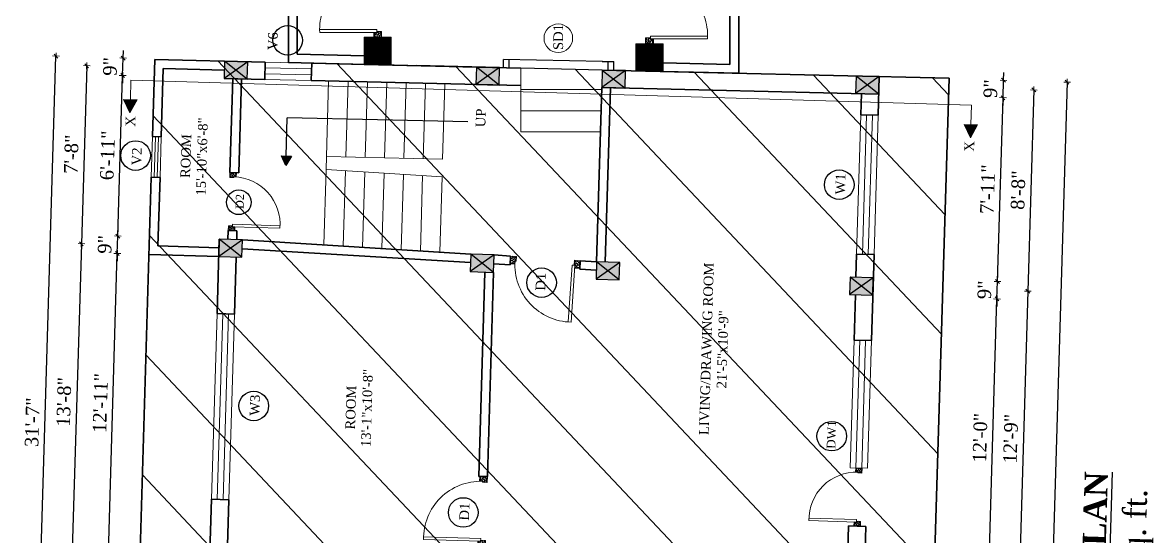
# Model space of a CAD drawing. Header units: inches. Extents: x 4069 to 291496, y -47643 to 12535.
# Drawn here: x 144230 to 144814, y -17625 to -17360 of the extents above; entities that cross this region are included whole.
import ezdxf

# ---------------------------------------------------------------- set-up
doc = ezdxf.new("R2010")
doc.units = ezdxf.units.IN
doc.header["$LTSCALE"] = 5
doc.header["$MEASUREMENT"] = 0
for name, color, linetype, lineweight in [('A-WALL', 7, 'Continuous', 9), ('Dimension', 7, 'Continuous', 18), ('DOOR', 62, 'Continuous', 0), ('Dw', 2, 'Continuous', 18), ('tefriş', 30, 'Continuous', 9)]:
    doc.layers.add(name, color=color, linetype=linetype, lineweight=lineweight)
doc.layers.add('dim line', color=7, linetype='Continuous', lineweight=15, true_color=0xfab2b2)
doc.layers.add('TEXT', color=6, linetype='Continuous')
doc.layers.add('WALL', color=7, linetype='Continuous')
doc.styles.add('ordinary', font='times.ttf')
doc.dimstyles.new('Copy of 96', dxfattribs={"dimtxt": 7, "dimasz": 4, "dimexe": 0.5, "dimexo": 0.5, "dimgap": 3, "dimtad": 1, "dimdec": 1, "dimzin": 11, "dimdsep": 46, "dimlunit": 4, "dimtxsty": 'ordinary', "dimblk": 'OBLIQUE', "dimcen": 0.09, "dimse1": 1, "dimse2": 1, "dimclrt": 6, "dimazin": 0, "dimtfac": 1, "dimtdec": 1, "dimtix": 1, "dimtmove": 2, "dimatfit": 3, "dimldrblk": 'leader', "dimfxl": 0.5, "dimfxlon": 1, "dimtolj": 1, "dimtzin": 0, "dimarcsym": 0})

# ---------------------------------------------------------------- blocks, each defined once
blk = doc.blocks.new('C1a')
at = {"color": 1, "ltscale": 5}
for p, q in [((18657.75, 4625.76), (18648.75, 4625.76)), ((18648.75, 4625.76), (18648.82, 4613.76)), ((18657.82, 4613.76), (18657.75, 4625.76)), ((18648.82, 4613.76), (18657.82, 4613.76))]:
    blk.add_line(p, q, dxfattribs=at)
blk = doc.blocks.new('A$C27B36B59')
at = {"layer": 'DOOR'}
for p, q in [((0, 4), (0, 0)), ((2.5, 4), (0, 4)), ((0, 0), (3, 0)), ((2.5, 2.5), (2.5, 4)), ((3, 2.5), (2.5, 2.5)), ((3, 0), (3, 2.5))]:
    blk.add_line(p, q, dxfattribs=at)
for centre, radius, start, end in [((-1.4, -0.54), 4.75, 22.14107, 72.83803), ((1.34, 2.09), 1.64, 45.13802, 144.89476), ((2.21, 0.3), 2.49, 83.31492, 152.65798), ((0.13, 0.37), 2.05, 349.48753, 93.68048), ((1.96, -0.47), 2.01, 58.74475, 166.49498), ((-0.06, 0.32), 1.13, 343.54197, 86.94698), ((2.08, -0.4), 1.17, 38.28162, 160.15192)]:
    blk.add_arc(centre, radius, start, end, dxfattribs=at)
blk = doc.blocks.new('D2')
at = {"layer": 'DOOR'}
for p, q in [((74473.95, 24047.59), (74473.95, 24018.09)), ((74473.95, 24047.59), (74475.45, 24047.59)), ((74475.45, 24047.59), (74475.45, 24018.13))]:
    blk.add_line(p, q, dxfattribs=at)
blk.add_arc((74473.95, 24047.59), 29.5, 180, 272.9146, dxfattribs=at)
at = {"layer": 'DOOR', "xscale": -1, "rotation": 180}
blk.add_blockref('A$C27B36B59', (74441.95, 24050.09), dxfattribs=at)
at = {"layer": 'DOOR', "rotation": 180}
blk.add_blockref('A$C27B36B59', (74477.95, 24050.09), dxfattribs=at)
blk = doc.blocks.new('x-x')
at = {"ltscale": 5}
for points in [[(11364.03, -701.52), (11364.03, -694.51), (11357.15, -698.09)], [(11364.03, -1135.52), (11364.03, -1128.51), (11357.15, -1132.09)]]:
    blk.add_hatch(color=256, dxfattribs=at).paths.add_polyline_path(points)
for p, q in [((11364.03, -694.51), (11357.15, -698.09)), ((11357.15, -698.09), (11364.03, -701.52)), ((11364.03, -701.52), (11364.03, -694.51)), ((11374.13, -698.09), (11364.03, -698.09)), ((11374.13, -698.09), (11374.13, -1132.09)), ((11364.03, -1128.51), (11357.15, -1132.09)), ((11357.15, -1132.09), (11364.03, -1135.52)), ((11364.03, -1135.52), (11364.03, -1128.51)), ((11374.13, -1132.09), (11364.03, -1132.09))]:
    blk.add_line(p, q, dxfattribs=at)
at = {"layer": 'A-WALL', "color": 1, "ltscale": 5}
blk.add_line((11374.13, -1120.09), (11374.13, -1132.09), dxfattribs=at)
at = {"layer": 'TEXT', "style": 'ordinary'}
for p in [(11350.08, -700.97), (11350.08, -1134.1)]:
    blk.add_text('X', height=5, dxfattribs=at).set_placement(p)
blk = doc.blocks.new('oblique')
at = {"color": 0, "lineweight": -2}
blk.add_line((0.25, 0.25), (-0.25, -0.25), dxfattribs=at)
at = {"layer": 'dim line', "lineweight": 9}
for p, q in [((-0.4375, 0), (0.4375, 0)), ((0, 0.4375), (0, -0.4375))]:
    blk.add_line(p, q, dxfattribs=at)
blk = doc.blocks.new('*D4530')
at = {"layer": 'A-WALL', "color": 0, "lineweight": -2, "ltscale": 50, "transparency": 16777216}
blk.add_line((144751.89, -17394.37), (144748.78, -17498.32), dxfattribs=at)
at = {"layer": 'Defpoints', "color": 0, "ltscale": 50, "transparency": 16777216}
for p in [(144672, -17391.98), (144668.89, -17495.94), (144748.78, -17498.32)]:
    blk.add_point(p, dxfattribs=at)
at = {"layer": 'A-WALL', "color": 0, "lineweight": -2, "ltscale": 50, "transparency": 16777216, "xscale": 4, "yscale": 4, "zscale": 4}
for p, rotation in [((144751.89, -17394.37), 88.28998542795202), ((144748.78, -17498.32), 268.289985427952)]:
    blk.add_blockref('oblique', p, dxfattribs=dict(at, rotation=rotation))
at = {"layer": 'A-WALL', "color": 6, "ltscale": 50, "transparency": 16777216, "insert": (144743.78, -17446.15), "char_height": 7, "attachment_point": 5, "rotation": 88.28999, "style": 'ordinary'}
blk.add_mtext('\\A1;8\'-8"', dxfattribs=at)
blk = doc.blocks.new('_OBLIQUE')
at = {"color": 0, "linetype": 'ByBlock'}
blk.add_line((-0.5, -0.5), (0.5, 0.5), dxfattribs=at)
blk = doc.blocks.new('leader')
at = {"layer": 'Dimension'}
for p, q in [((0, -4.33), (0, 4.33)), ((-4.42, 0), (4.42, 0))]:
    blk.add_line(p, q, dxfattribs=at)
blk = doc.blocks.new('*D4531')
at = {"layer": 'A-WALL', "color": 0, "lineweight": -2, "ltscale": 50, "transparency": 16777216}
blk.add_line((144748.78, -17498.32), (144744.22, -17651.25), dxfattribs=at)
at = {"layer": 'Defpoints', "color": 0, "ltscale": 50, "transparency": 16777216}
for p in [(144668.89, -17495.94), (144664.33, -17648.87), (144744.22, -17651.25)]:
    blk.add_point(p, dxfattribs=at)
at = {"layer": 'A-WALL', "color": 0, "lineweight": -2, "ltscale": 50, "transparency": 16777216, "xscale": 4, "yscale": 4, "zscale": 4}
for p, rotation in [((144748.78, -17498.32), 88.28998542889815), ((144744.22, -17651.25), 268.2899854288981)]:
    blk.add_blockref('oblique', p, dxfattribs=dict(at, rotation=rotation))
at = {"layer": 'A-WALL', "color": 6, "ltscale": 50, "transparency": 16777216, "insert": (144739.93, -17574.59), "char_height": 7, "attachment_point": 5, "rotation": 88.28999, "style": 'ordinary'}
blk.add_mtext('\\A1;12\'-9"', dxfattribs=at)
blk = doc.blocks.new('*D4534')
at = {"layer": 'A-WALL', "color": 0, "lineweight": -2, "ltscale": 50, "transparency": 16777216}
blk.add_line((144769.04, -17390.38), (144751.94, -17963.12), dxfattribs=at)
at = {"layer": 'Defpoints', "color": 0, "ltscale": 50, "transparency": 16777216}
for p in [(144672.13, -17387.49), (144655.03, -17960.23), (144751.94, -17963.12)]:
    blk.add_point(p, dxfattribs=at)
at = {"layer": 'A-WALL', "color": 0, "lineweight": -2, "ltscale": 50, "transparency": 16777216, "xscale": 4, "yscale": 4, "zscale": 4}
for p, rotation in [((144769.04, -17390.38), 88.28998542889815), ((144751.94, -17963.12), 268.2899854288981)]:
    blk.add_blockref('oblique', p, dxfattribs=dict(at, rotation=rotation))
at = {"layer": 'A-WALL', "color": 6, "ltscale": 50, "transparency": 16777216, "insert": (144753.92, -17676.56), "char_height": 7, "attachment_point": 5, "rotation": 88.28999, "style": 'ordinary'}
blk.add_mtext('\\A1;47\'-9"', dxfattribs=at)
blk = doc.blocks.new('*D4546')
at = {"layer": 'A-WALL', "color": 0, "lineweight": -2, "ltscale": 50, "transparency": 16777216}
blk.add_line((144274.23, -17633.8), (144278.86, -17478.87), dxfattribs=at)
at = {"layer": 'Defpoints', "color": 0, "ltscale": 50, "transparency": 16777216}
for p in [(144278.86, -17478.87), (144331.2, -17480.43), (144326.58, -17635.36)]:
    blk.add_point(p, dxfattribs=at)
at = {"layer": 'A-WALL', "color": 0, "lineweight": -2, "ltscale": 50, "transparency": 16777216, "xscale": 4, "yscale": 4, "zscale": 4}
for p, rotation in [((144278.86, -17478.87), 88.28998542889812), ((144274.23, -17633.8), 268.2899854288981)]:
    blk.add_blockref('oblique', p, dxfattribs=dict(at, rotation=rotation))
at = {"layer": 'A-WALL', "color": 6, "ltscale": 50, "transparency": 16777216, "insert": (144270.05, -17556.14), "char_height": 7, "attachment_point": 5, "rotation": 88.28999, "style": 'ordinary'}
blk.add_mtext('\\A1;12\'-11"', dxfattribs=at)
blk = doc.blocks.new('*D4547')
at = {"layer": 'A-WALL', "color": 0, "lineweight": -2, "ltscale": 50, "transparency": 16777216}
for p, q in [((144279.12, -17469.87), (144279.24, -17465.88)), ((144278.86, -17478.87), (144279.12, -17469.87)), ((144278.86, -17478.87), (144278.74, -17482.87))]:
    blk.add_line(p, q, dxfattribs=at)
at = {"layer": 'Defpoints', "color": 0, "ltscale": 50, "transparency": 16777216}
for p in [(144279.12, -17469.87), (144331.47, -17471.44), (144331.2, -17480.43)]:
    blk.add_point(p, dxfattribs=at)
at = {"layer": 'A-WALL', "color": 0, "lineweight": -2, "ltscale": 50, "transparency": 16777216, "xscale": 4, "yscale": 4, "zscale": 4}
for p, rotation in [((144279.12, -17469.87), 268.2899854288981), ((144278.86, -17478.87), 88.28998542889815)]:
    blk.add_blockref('oblique', p, dxfattribs=dict(at, rotation=rotation))
at = {"layer": 'A-WALL', "color": 6, "ltscale": 50, "transparency": 16777216, "insert": (144272.42, -17474.18), "char_height": 7, "attachment_point": 5, "rotation": 88.28999, "style": 'ordinary'}
blk.add_mtext('\\A1;9"', dxfattribs=at)
blk = doc.blocks.new('*D4548')
at = {"layer": 'A-WALL', "color": 0, "lineweight": -2, "ltscale": 50, "transparency": 16777216}
blk.add_line((144279.12, -17469.87), (144281.6, -17386.91), dxfattribs=at)
at = {"layer": 'Defpoints', "color": 0, "ltscale": 50, "transparency": 16777216}
for p in [(144281.6, -17386.91), (144333.95, -17388.47), (144331.47, -17471.44)]:
    blk.add_point(p, dxfattribs=at)
at = {"layer": 'A-WALL', "color": 0, "lineweight": -2, "ltscale": 50, "transparency": 16777216, "xscale": 4, "yscale": 4, "zscale": 4}
for p, rotation in [((144281.6, -17386.91), 88.28998542889812), ((144279.12, -17469.87), 268.2899854288981)]:
    blk.add_blockref('oblique', p, dxfattribs=dict(at, rotation=rotation))
at = {"layer": 'A-WALL', "color": 6, "ltscale": 50, "transparency": 16777216, "insert": (144273.8, -17428.2), "char_height": 7, "attachment_point": 5, "rotation": 88.28999, "style": 'ordinary'}
blk.add_mtext('\\A1;6\'-11"', dxfattribs=at)
blk = doc.blocks.new('*D4549')
at = {"layer": 'A-WALL', "color": 0, "lineweight": -2, "ltscale": 50, "transparency": 16777216}
for p, q in [((144281.6, -17386.91), (144281.87, -17377.91)), ((144281.87, -17377.91), (144281.99, -17373.92)), ((144281.6, -17386.91), (144281.48, -17390.91))]:
    blk.add_line(p, q, dxfattribs=at)
at = {"layer": 'Defpoints', "color": 0, "ltscale": 50, "transparency": 16777216}
for p in [(144281.87, -17377.91), (144334.22, -17379.48), (144333.95, -17388.47)]:
    blk.add_point(p, dxfattribs=at)
at = {"layer": 'A-WALL', "color": 0, "lineweight": -2, "ltscale": 50, "transparency": 16777216, "xscale": 4, "yscale": 4, "zscale": 4}
for p, rotation in [((144281.87, -17377.91), 268.2899854288981), ((144281.6, -17386.91), 88.28998542889815)]:
    blk.add_blockref('oblique', p, dxfattribs=dict(at, rotation=rotation))
at = {"layer": 'A-WALL', "color": 6, "ltscale": 50, "transparency": 16777216, "insert": (144275.17, -17382.22), "char_height": 7, "attachment_point": 5, "rotation": 88.28999, "style": 'ordinary'}
blk.add_mtext('\\A1;9"', dxfattribs=at)
blk = doc.blocks.new('*D4550')
at = {"layer": 'A-WALL', "color": 0, "lineweight": -2, "ltscale": 50, "transparency": 16777216}
blk.add_line((144263.07, -17381.86), (144260.32, -17473.81), dxfattribs=at)
at = {"layer": 'Defpoints', "color": 0, "ltscale": 50, "transparency": 16777216}
for p in [(144334.08, -17383.98), (144260.32, -17473.81), (144331.34, -17475.93)]:
    blk.add_point(p, dxfattribs=at)
at = {"layer": 'A-WALL', "color": 0, "lineweight": -2, "ltscale": 50, "transparency": 16777216, "xscale": 4, "yscale": 4, "zscale": 4}
for p, rotation in [((144263.07, -17381.86), 88.28998542795537), ((144260.32, -17473.81), 268.2899854279554)]:
    blk.add_blockref('oblique', p, dxfattribs=dict(at, rotation=rotation))
at = {"layer": 'A-WALL', "color": 6, "ltscale": 50, "transparency": 16777216, "insert": (144255.13, -17427.64), "char_height": 7, "attachment_point": 5, "rotation": 88.28999, "style": 'ordinary'}
blk.add_mtext('\\A1;7\'-8"', dxfattribs=at)
blk = doc.blocks.new('*D4551')
at = {"layer": 'A-WALL', "color": 0, "lineweight": -2, "ltscale": 50, "transparency": 16777216}
blk.add_line((144260.32, -17473.81), (144255.43, -17637.74), dxfattribs=at)
at = {"layer": 'Defpoints', "color": 0, "ltscale": 50, "transparency": 16777216}
for p in [(144331.34, -17475.93), (144255.43, -17637.74), (144326.44, -17639.86)]:
    blk.add_point(p, dxfattribs=at)
at = {"layer": 'A-WALL', "color": 0, "lineweight": -2, "ltscale": 50, "transparency": 16777216, "xscale": 4, "yscale": 4, "zscale": 4}
for p, rotation in [((144260.32, -17473.81), 88.28998542889815), ((144255.43, -17637.74), 268.2899854288981)]:
    blk.add_blockref('oblique', p, dxfattribs=dict(at, rotation=rotation))
at = {"layer": 'A-WALL', "color": 6, "ltscale": 50, "transparency": 16777216, "insert": (144251.32, -17555.58), "char_height": 7, "attachment_point": 5, "rotation": 88.28999, "style": 'ordinary'}
blk.add_mtext('\\A1;13\'-8"', dxfattribs=at)
blk = doc.blocks.new('*D4553')
at = {"layer": 'A-WALL', "color": 0, "lineweight": -2, "ltscale": 50, "transparency": 16777216}
blk.add_line((144235.88, -17755.71), (144247.19, -17376.88), dxfattribs=at)
at = {"layer": 'Defpoints', "color": 0, "ltscale": 50, "transparency": 16777216}
for p in [(144247.19, -17376.88), (144334.22, -17379.48), (144322.91, -17758.31)]:
    blk.add_point(p, dxfattribs=at)
at = {"layer": 'A-WALL', "color": 0, "lineweight": -2, "ltscale": 50, "transparency": 16777216, "xscale": 4, "yscale": 4, "zscale": 4}
for p, rotation in [((144247.19, -17376.88), 88.28998542889815), ((144235.88, -17755.71), 268.2899854288981)]:
    blk.add_blockref('oblique', p, dxfattribs=dict(at, rotation=rotation))
at = {"layer": 'A-WALL', "color": 6, "ltscale": 50, "transparency": 16777216, "insert": (144234.97, -17566.1), "char_height": 7, "attachment_point": 5, "rotation": 88.28999, "style": 'ordinary'}
blk.add_mtext('\\A1;31\'-7"', dxfattribs=at)
blk = doc.blocks.new('*D4559')
at = {"layer": 'A-WALL', "color": 0, "lineweight": -2, "ltscale": 50, "transparency": 16777216}
blk.add_line((144728.56, -17646.28), (144732.86, -17502.35), dxfattribs=at)
at = {"layer": 'Defpoints', "color": 0, "ltscale": 50, "transparency": 16777216}
for p in [(144668.76, -17500.44), (144732.86, -17502.35), (144664.46, -17644.37)]:
    blk.add_point(p, dxfattribs=at)
at = {"layer": 'A-WALL', "color": 0, "lineweight": -2, "ltscale": 50, "transparency": 16777216, "xscale": 4, "yscale": 4, "zscale": 4}
for p, rotation in [((144732.86, -17502.35), 88.28998542889815), ((144728.56, -17646.28), 268.2899854288981)]:
    blk.add_blockref('oblique', p, dxfattribs=dict(at, rotation=rotation))
at = {"layer": 'A-WALL', "color": 6, "ltscale": 50, "transparency": 16777216, "insert": (144724.15, -17574.12), "char_height": 7, "attachment_point": 5, "rotation": 88.28999, "style": 'ordinary'}
blk.add_mtext('\\A1;12\'-0"', dxfattribs=at)
blk = doc.blocks.new('*D4560')
at = {"layer": 'A-WALL', "color": 0, "lineweight": -2, "ltscale": 50, "transparency": 16777216}
for p, q in [((144733.12, -17493.35), (144733.24, -17489.35)), ((144732.86, -17502.35), (144733.12, -17493.35)), ((144732.86, -17502.35), (144732.74, -17506.35))]:
    blk.add_line(p, q, dxfattribs=at)
at = {"layer": 'Defpoints', "color": 0, "ltscale": 50, "transparency": 16777216}
for p in [(144669.03, -17491.44), (144733.12, -17493.35), (144668.76, -17500.44)]:
    blk.add_point(p, dxfattribs=at)
at = {"layer": 'A-WALL', "color": 0, "lineweight": -2, "ltscale": 50, "transparency": 16777216, "xscale": 4, "yscale": 4, "zscale": 4}
for p, rotation in [((144733.12, -17493.35), 268.2899854288981), ((144732.86, -17502.35), 88.28998542889815)]:
    blk.add_blockref('oblique', p, dxfattribs=dict(at, rotation=rotation))
at = {"layer": 'A-WALL', "color": 6, "ltscale": 50, "transparency": 16777216, "insert": (144726.42, -17497.66), "char_height": 7, "attachment_point": 5, "rotation": 88.28999, "style": 'ordinary'}
blk.add_mtext('\\A1;9"', dxfattribs=at)
blk = doc.blocks.new('*D4561')
at = {"layer": 'A-WALL', "color": 0, "lineweight": -2, "ltscale": 50, "transparency": 16777216}
blk.add_line((144733.12, -17493.35), (144735.96, -17398.4), dxfattribs=at)
at = {"layer": 'Defpoints', "color": 0, "ltscale": 50, "transparency": 16777216}
for p in [(144671.86, -17396.48), (144735.96, -17398.4), (144669.03, -17491.44)]:
    blk.add_point(p, dxfattribs=at)
at = {"layer": 'A-WALL', "color": 0, "lineweight": -2, "ltscale": 50, "transparency": 16777216, "xscale": 4, "yscale": 4, "zscale": 4}
for p, rotation in [((144735.96, -17398.4), 88.28998542889815), ((144733.12, -17493.35), 268.2899854288981)]:
    blk.add_blockref('oblique', p, dxfattribs=dict(at, rotation=rotation))
at = {"layer": 'A-WALL', "color": 6, "ltscale": 50, "transparency": 16777216, "insert": (144727.97, -17445.68), "char_height": 7, "attachment_point": 5, "rotation": 88.28999, "style": 'ordinary'}
blk.add_mtext('\\A1;7\'-11"', dxfattribs=at)
blk = doc.blocks.new('*D4562')
at = {"layer": 'A-WALL', "color": 0, "lineweight": -2, "ltscale": 50, "transparency": 16777216}
for p, q in [((144735.96, -17398.4), (144736.23, -17389.4)), ((144736.23, -17389.4), (144736.35, -17385.4)), ((144735.96, -17398.4), (144735.84, -17402.39))]:
    blk.add_line(p, q, dxfattribs=at)
at = {"layer": 'Defpoints', "color": 0, "ltscale": 50, "transparency": 16777216}
for p in [(144672.13, -17387.49), (144736.23, -17389.4), (144671.86, -17396.48)]:
    blk.add_point(p, dxfattribs=at)
at = {"layer": 'A-WALL', "color": 0, "lineweight": -2, "ltscale": 50, "transparency": 16777216, "xscale": 4, "yscale": 4, "zscale": 4}
for p, rotation in [((144736.23, -17389.4), 268.2899854288981), ((144735.96, -17398.4), 88.28998542889815)]:
    blk.add_blockref('oblique', p, dxfattribs=dict(at, rotation=rotation))
at = {"layer": 'A-WALL', "color": 6, "ltscale": 50, "transparency": 16777216, "insert": (144729.53, -17393.7), "char_height": 7, "attachment_point": 5, "rotation": 88.28999, "style": 'ordinary'}
blk.add_mtext('\\A1;9"', dxfattribs=at)

msp = doc.modelspace()

# ---------------------------------------------------------------- hatches: boundary and pattern name
at = {"layer": 'A-WALL', "ltscale": 5}
h = msp.add_hatch(dxfattribs=at)
h.set_pattern_fill('ANSI31', color=256, angle=450)
h.set_pattern_definition([(135, (146058.97668, -41803.26269), (-0.08838834765, -0.08838834765), [])])
h.paths.add_polyline_path([(144420.25554, -17381.18468), (144420.25554, -17367.18468), (144406.25554, -17367.18468), (144406.25554, -17381.18468)])
h = msp.add_hatch(dxfattribs=at)
h.set_pattern_fill('ANSI31', color=256, angle=450)
h.set_pattern_definition([(135, (146050.25901, -41916.20841), (-0.08838834765, -0.08838834765), [])])
h.paths.add_polyline_path([(144546.53787, -17384.50927), (144560.53787, -17384.50927), (144560.53787, -17370.50927), (144546.53787, -17370.50927)])
at = {"layer": 'WALL', "linetype": 'ByBlock', "ltscale": 5, "true_color": 0xf8991e}
h = msp.add_hatch(dxfattribs=at)
h.set_pattern_fill('ANSI31', color=30, scale=350, angle=448.28998543)
h.set_pattern_definition([(133.29, (141186.38, -24314.044), (-31.8453, -29.99899), [])])
h.paths.add_polyline_path([(144690.40478, -17981.73701), (144287.53446, -17736.80218), (144298.23089, -17378.51382), (144708.12024, -17388.33867)])
h = msp.add_hatch(color=30, dxfattribs=at)
h.dxf.hatch_style = 1
h.paths.add_polyline_path([(144346.21502, -17379.76175), (144340.0823, -17384.11768), (144345.94644, -17388.75792)])
h.paths.add_polyline_path([(144346.21502, -17379.76175), (144334.21816, -17379.47744), (144340.0823, -17384.11768)])
h.paths.add_polyline_path([(144334.21816, -17379.47744), (144333.94958, -17388.4736), (144340.0823, -17384.11768)])
h.paths.add_polyline_path([(144340.0823, -17384.11768), (144333.94958, -17388.4736), (144345.94644, -17388.75792)])
h = msp.add_hatch(color=30, dxfattribs=at)
h.dxf.hatch_style = 1
h.paths.add_polyline_path([(144476.18098, -17382.84186), (144470.04827, -17387.19778), (144475.91241, -17391.83802)])
h.paths.add_polyline_path([(144476.18098, -17382.84186), (144464.18412, -17382.55755), (144470.04827, -17387.19778)])
h.paths.add_polyline_path([(144464.18412, -17382.55755), (144463.91555, -17391.55371), (144470.04827, -17387.19778)])
h.paths.add_polyline_path([(144470.04827, -17387.19778), (144463.91555, -17391.55371), (144475.91241, -17391.83802)])
h = msp.add_hatch(color=30, dxfattribs=at)
h.dxf.hatch_style = 1
h.paths.add_polyline_path([(144541.16396, -17384.38192), (144535.03125, -17388.73784), (144540.89539, -17393.37808)])
h.paths.add_polyline_path([(144541.16396, -17384.38192), (144529.16711, -17384.0976), (144535.03125, -17388.73784)])
h.paths.add_polyline_path([(144529.16711, -17384.0976), (144528.89853, -17393.09376), (144535.03125, -17388.73784)])
h.paths.add_polyline_path([(144535.03125, -17388.73784), (144528.89853, -17393.09376), (144540.89539, -17393.37808)])
h = msp.add_hatch(color=30, dxfattribs=at)
h.dxf.hatch_style = 1
h.paths.add_polyline_path([(144672.12967, -17387.48572), (144665.99695, -17391.84164), (144671.8611, -17396.48188)])
h.paths.add_polyline_path([(144672.12967, -17387.48572), (144660.13281, -17387.2014), (144665.99695, -17391.84164)])
h.paths.add_polyline_path([(144660.13281, -17387.2014), (144659.86424, -17396.19756), (144665.99695, -17391.84164)])
h.paths.add_polyline_path([(144665.99695, -17391.84164), (144659.86424, -17396.19756), (144671.8611, -17396.48188)])
at = {"layer": 'WALL', "linetype": 'ByBlock', "ltscale": 5}
msp.add_hatch(color=2, dxfattribs=at).paths.add_polyline_path([(144365.78783, -17433.41084), (144363.53137, -17428.48017), (144368.77728, -17428.63678)])
at = {"layer": 'WALL', "linetype": 'ByBlock', "ltscale": 5, "true_color": 0xf8991e}
h = msp.add_hatch(color=30, dxfattribs=at)
h.dxf.hatch_style = 1
h.paths.add_polyline_path([(144337.33583, -17476.11359), (144343.19888, -17480.79063), (144343.46744, -17471.79464)])
h.paths.add_polyline_path([(144343.46744, -17471.79464), (144331.47279, -17471.43655), (144337.33583, -17476.11359)])
h.paths.add_polyline_path([(144337.33583, -17476.11359), (144331.47279, -17471.43655), (144331.20422, -17480.43254)])
h.paths.add_polyline_path([(144331.20422, -17480.43254), (144343.19888, -17480.79063), (144337.33583, -17476.11359)])
h = msp.add_hatch(color=30, dxfattribs=at)
h.dxf.hatch_style = 1
h.paths.add_polyline_path([(144467.15988, -17483.94743), (144473.02292, -17488.62447), (144473.29149, -17479.62848)])
h.paths.add_polyline_path([(144473.29149, -17479.62848), (144461.29683, -17479.27038), (144467.15988, -17483.94743)])
h.paths.add_polyline_path([(144467.15988, -17483.94743), (144461.29683, -17479.27038), (144461.02827, -17488.26638)])
h.paths.add_polyline_path([(144461.02827, -17488.26638), (144473.02292, -17488.62447), (144467.15988, -17483.94743)])
h = msp.add_hatch(color=30, dxfattribs=at)
h.dxf.hatch_style = 1
h.paths.add_polyline_path([(144532.0719, -17487.86434), (144537.93495, -17492.54139), (144538.20351, -17483.54539)])
h.paths.add_polyline_path([(144538.20351, -17483.54539), (144526.20886, -17483.1873), (144532.0719, -17487.86434)])
h.paths.add_polyline_path([(144532.0719, -17487.86434), (144526.20886, -17483.1873), (144525.94029, -17492.18329)])
h.paths.add_polyline_path([(144525.94029, -17492.18329), (144537.93495, -17492.54139), (144532.0719, -17487.86434)])
h = msp.add_hatch(color=30, dxfattribs=at)
h.dxf.hatch_style = 1
h.paths.add_polyline_path([(144662.89459, -17495.75844), (144668.75764, -17500.43548), (144669.02621, -17491.43949)])
h.paths.add_polyline_path([(144669.02621, -17491.43949), (144657.03155, -17491.0814), (144662.89459, -17495.75844)])
h.paths.add_polyline_path([(144662.89459, -17495.75844), (144657.03155, -17491.0814), (144656.76298, -17500.07739)])
h.paths.add_polyline_path([(144656.76298, -17500.07739), (144668.75764, -17500.43548), (144662.89459, -17495.75844)])

# ---------------------------------------------------------------- linework, layer by layer
at = {"color": 1, "ltscale": 5}
for p, q in [((144346.21502, -17379.76175), (144333.94958, -17388.4736)), ((144345.94644, -17388.75792), (144334.21816, -17379.47744)), ((144476.18098, -17382.84186), (144463.91555, -17391.55371)), ((144475.91241, -17391.83802), (144464.18412, -17382.55755)), ((144541.16396, -17384.38192), (144528.89853, -17393.09376)), ((144529.16711, -17384.0976), (144540.89539, -17393.37808)), ((144672.12967, -17387.48572), (144659.86424, -17396.19756)), ((144671.8611, -17396.48188), (144660.13281, -17387.2014)), ((144343.46744, -17471.79464), (144331.20422, -17480.43254)), ((144343.19888, -17480.79063), (144331.47279, -17471.43655)), ((144395.40219, -17474.7539), (144395.38097, -17475.08832)), ((144473.29149, -17479.62848), (144461.02827, -17488.26638)), ((144473.02292, -17488.62447), (144461.29683, -17479.27038)), ((144538.20351, -17483.54539), (144525.94029, -17492.18329)), ((144537.93495, -17492.54139), (144526.20886, -17483.1873)), ((144669.02621, -17491.43949), (144656.76298, -17500.07739)), ((144668.75764, -17500.43548), (144657.03155, -17491.0814))]:
    msp.add_line(p, q, dxfattribs=at)
at = {"layer": 'A-WALL', "lineweight": 30}
for p, q in [((144595.03787, -17045.37334), (144595.03787, -17381.15743)), ((144599.53787, -17042.92341), (144599.53787, -17385.76534)), ((144371.75554, -17375.86578), (144371.75554, -17294.79841)), ((144367.25554, -17380.2604), (144367.25554, -17299.29841)), ((144298.22758, -17378.62448), (144297.03725, -17418.49605)), ((144355.21266, -17379.97499), (144298.22758, -17378.62448)), ((144406.25554, -17376.68341), (144371.75554, -17375.86578)), ((144302.59129, -17383.25676), (144301.53524, -17418.63034)), ((144302.59129, -17383.25676), (144334.07727, -17384.19675)), ((144354.94409, -17388.97115), (144355.21266, -17379.97499)), ((144406.25554, -17381.18468), (144367.25554, -17380.2604)), ((144378.9369, -17389.53977), (144379.20547, -17380.54361)), ((144464.18412, -17382.55755), (144379.20547, -17380.54361)), ((144406.25554, -17381.18468), (144487.16711, -17383.10223)), ((144476.18098, -17382.84186), (144433.19111, -17381.82303)), ((144708.12024, -17388.33867), (144529.16711, -17384.0976)), ((144560.53787, -17380.3398), (144595.03787, -17381.15743)), ((144560.53787, -17384.84107), (144599.53787, -17385.76534)), ((144354.94409, -17388.97115), (144333.94958, -17388.4736)), ((144338.44923, -17388.55255), (144337.00026, -17437.0874)), ((144342.94723, -17388.68684), (144341.49826, -17437.22168)), ((144487.16711, -17392.10475), (144378.9369, -17389.53977)), ((144671.53285, -17407.47681), (144672.12967, -17387.48572)), ((144690.40478, -17981.73701), (144708.12024, -17388.33867)), ((144526.20886, -17483.1873), (144528.89853, -17393.09376)), ((144671.8611, -17396.48188), (144528.89853, -17393.09376)), ((144530.70685, -17483.32159), (144533.39653, -17393.22805)), ((144662.53686, -17407.20824), (144662.91913, -17396.26996)), ((144671.53285, -17407.47681), (144662.53686, -17407.20824)), ((144301.53524, -17418.63034), (144297.03725, -17418.49605)), ((144337.00026, -17437.0874), (144341.49826, -17437.22168)), ((144296.41059, -17439.4867), (144287.53446, -17736.80218)), ((144300.90858, -17439.62098), (144296.41059, -17439.4867)), ((144300.90858, -17439.62098), (144299.85253, -17474.99456)), ((144331.47279, -17471.43655), (144330.32391, -17509.9194)), ((144336.10507, -17467.07284), (144335.97078, -17471.57083)), ((144336.10507, -17467.07284), (144340.60306, -17467.20712)), ((144340.60306, -17467.20712), (144340.46878, -17471.70512)), ((144343.46744, -17471.79464), (144461.29683, -17479.27038)), ((144331.3385, -17475.93455), (144299.85253, -17474.99456)), ((144343.32771, -17476.47515), (144461.168, -17483.58586)), ((144331.20422, -17480.43254), (144295.22025, -17479.35827)), ((144340.20021, -17480.70111), (144339.3199, -17510.18797)), ((144473.29149, -17479.62848), (144481.77824, -17480.19923)), ((144481.64025, -17484.8212), (144481.77824, -17480.19923)), ((144517.59153, -17486.99057), (144517.72211, -17482.61655)), ((144517.72211, -17482.61655), (144526.20886, -17483.1873)), ((144660.03022, -17491.17092), (144660.38831, -17479.17618)), ((144669.3843, -17479.44475), (144660.38831, -17479.17618)), ((144668.05638, -17523.92493), (144669.3843, -17479.44475)), ((144465.37332, -17594.05665), (144468.52493, -17488.49018)), ((144469.87131, -17594.19093), (144473.02292, -17488.62447)), ((144473.15176, -17484.30899), (144481.64025, -17484.8212)), ((144517.59153, -17486.99057), (144526.08002, -17487.50278)), ((144659.06039, -17523.65636), (144659.76165, -17500.16691)), ((144339.3199, -17510.18797), (144330.32391, -17509.9194)), ((144668.05638, -17523.92493), (144659.06039, -17523.65636)), ((144469.87131, -17594.19093), (144465.37332, -17594.05665)), ((144327.45918, -17605.87665), (144325.76182, -17662.73161)), ((144336.45517, -17606.14522), (144327.45918, -17605.87665)), ((144336.45517, -17606.14522), (144335.57486, -17635.63208)), ((144655.46455, -17644.10278), (144656.19566, -17619.61361)), ((144665.19165, -17619.88218), (144656.19566, -17619.61361)), ((144663.49071, -17676.85679), (144665.19165, -17619.88218))]:
    msp.add_line(p, q, dxfattribs=at)
at = {"layer": 'A-WALL', "ltscale": 5}
for p, q in [((144487.16711, -17392.10475), (144487.16711, -17383.10223)), ((144487.16711, -17383.10223), (144487.16711, -17416.10223)), ((144487.16711, -17394.10223), (144528.86843, -17394.10223)), ((144487.16711, -17405.10223), (144528.54003, -17405.10223)), ((144487.16711, -17416.10223), (144528.21163, -17416.10223))]:
    msp.add_line(p, q, dxfattribs=at)
for points in [[(144420.25554, -17381.18468), (144420.25554, -17367.18468), (144406.25554, -17367.18468), (144406.25554, -17381.18468)], [(144546.53787, -17384.50927), (144546.53787, -17370.50927), (144560.53787, -17370.50927), (144560.53787, -17384.50927)]]:
    msp.add_lwpolyline(points, close=True, dxfattribs=at)
msp.add_circle((144506.45842, -17367.63058), 7.38406, dxfattribs=at)
at = {"layer": 'Dw', "color": 3}
for p, q in [((144355.11391, -17382.97349), (144379.10672, -17383.54211)), ((144355.18499, -17379.97434), (144379.1778, -17380.54295)), ((144354.97176, -17388.97181), (144378.96457, -17389.54042)), ((144355.04283, -17385.97265), (144379.03564, -17386.54127)), ((144660.38831, -17479.17618), (144662.53686, -17407.20824)), ((144663.38617, -17479.28859), (144665.53472, -17407.32065)), ((144663.38617, -17479.28859), (144665.53472, -17407.32065)), ((144666.38484, -17479.37811), (144668.53339, -17407.41017)), ((144669.38362, -17479.46764), (144671.53217, -17407.4997)), ((144297.03725, -17418.49605), (144296.41059, -17439.4867)), ((144298.53658, -17418.54081), (144297.90992, -17439.53146)), ((144300.03591, -17418.58557), (144299.40925, -17439.57622)), ((144301.53524, -17418.63034), (144300.90858, -17439.62098)), ((144327.45918, -17605.87665), (144330.32391, -17509.9194)), ((144330.45784, -17605.96618), (144333.32257, -17510.00893)), ((144333.45651, -17606.0557), (144336.32124, -17510.09845)), ((144336.45517, -17606.14522), (144339.3199, -17510.18797)), ((144657.09088, -17589.62697), (144659.06039, -17523.65636)), ((144662.05905, -17523.74588), (144660.08955, -17589.71649)), ((144665.05771, -17523.83541), (144663.08821, -17589.80601)), ((144666.08688, -17589.89554), (144668.05638, -17523.92493)), ((144666.08688, -17589.89554), (144657.09088, -17589.62697))]:
    msp.add_line(p, q, dxfattribs=at)
at = {"layer": 'tefriş', "ltscale": 5}
for p, q in [((144387.93537, -17389.75303), (144386.77157, -17428.73566)), ((144397.9354, -17389.99002), (144396.7716, -17428.97265)), ((144407.9324, -17390.22694), (144406.76861, -17429.20957)), ((144417.92752, -17390.46382), (144416.76372, -17429.44645)), ((144427.92641, -17390.70079), (144426.76261, -17429.68342)), ((144437.92342, -17390.93771), (144436.75962, -17429.92034)), ((144447.92042, -17391.17463), (144446.75662, -17430.15726)), ((144386.57044, -17435.47286), (144386.77157, -17428.73566)), ((144446.75662, -17430.15726), (144386.77157, -17428.73566)), ((144386.57044, -17435.47286), (144385.40664, -17474.45549)), ((144446.48369, -17439.27409), (144386.57044, -17435.47286)), ((144396.54477, -17436.10569), (144395.38097, -17475.08832)), ((144406.5191, -17436.73852), (144405.3553, -17475.72115)), ((144416.49343, -17437.37134), (144415.32963, -17476.35397)), ((144426.51261, -17438.00701), (144425.34881, -17476.98964)), ((144436.44209, -17438.63699), (144435.27829, -17477.61963)), ((144446.48369, -17439.27409), (144445.31989, -17478.25672))]:
    msp.add_line(p, q, dxfattribs=at)
at = {"layer": 'TEXT'}
for centre, radius in [((144366.76906, -17368.73024), 7.64038), ((144288.31512, -17428.29425), 7.64038), ((144651.42922, -17443.33946), 7.64038), ((144341.55565, -17452.42434), 6.36673), ((144497.84873, -17493.94817), 7.64038), ((144349.25612, -17557.67255), 7.64038), ((144647.54991, -17573.28113), 7.64038), ((144457.39348, -17612.71137), 7.64038)]:
    msp.add_circle(centre, radius, dxfattribs=at)
at = {"layer": 'WALL', "color": 2, "linetype": 'ByBlock'}
for p, q in [((144529.27372, -17379.59886), (144478.16711, -17378.60141)), ((144478.16711, -17382.88893), (144478.16711, -17378.60141)), ((144481.16711, -17382.96003), (144481.16711, -17378.65996)), ((144529.16711, -17384.0976), (144487.16711, -17383.10223)), ((144529.16711, -17379.59634), (144535.16711, -17379.73853)), ((144532.16711, -17384.1687), (144532.16711, -17379.66743)), ((144535.16711, -17384.2398), (144535.16711, -17379.72554))]:
    msp.add_line(p, q, dxfattribs=at)
at = {"layer": 'WALL', "color": 2, "linetype": 'ByBlock', "ltscale": 5}
for p, q in [((144365.93289, -17428.55186), (144366.52404, -17408.7507)), ((144459.68587, -17410.8392), (144366.52404, -17408.7507)), ((144365.78783, -17433.41084), (144363.53137, -17428.48017)), ((144363.53137, -17428.48017), (144368.77728, -17428.63678)), ((144368.77728, -17428.63678), (144365.78783, -17433.41084))]:
    msp.add_line(p, q, dxfattribs=at)
for points in [[(144333.94958, -17388.4736), (144345.94644, -17388.75792), (144346.21502, -17379.76175), (144334.21816, -17379.47744)], [(144463.91555, -17391.55371), (144475.91241, -17391.83802), (144476.18098, -17382.84186), (144464.18412, -17382.55755)], [(144528.89853, -17393.09376), (144540.89539, -17393.37808), (144541.16396, -17384.38192), (144529.16711, -17384.0976)], [(144659.86424, -17396.19756), (144671.8611, -17396.48188), (144672.12967, -17387.48572), (144660.13281, -17387.2014)], [(144343.19888, -17480.79063), (144343.46744, -17471.79464), (144331.47279, -17471.43655), (144331.20422, -17480.43254)], [(144473.02292, -17488.62447), (144473.29149, -17479.62848), (144461.29683, -17479.27038), (144461.02827, -17488.26638)], [(144537.93495, -17492.54139), (144538.20351, -17483.54539), (144526.20886, -17483.1873), (144525.94029, -17492.18329)], [(144668.75764, -17500.43548), (144669.02621, -17491.43949), (144657.03155, -17491.0814), (144656.76298, -17500.07739)]]:
    msp.add_lwpolyline(points, close=True, dxfattribs=at)

# ---------------------------------------------------------------- block references
at = {"layer": 'A-WALL', "color": 1, "rotation": 88.28998542795433}
msp.add_blockref('x-x', (143248.71012, -28737.48076), dxfattribs=at)
at = {"layer": 'WALL', "color": 2, "linetype": 'ByBlock'}
for p, rotation in [((120365.16762, 57110.76655), 270), ((68593.84084, -36480.93743), 356.1524916296481), ((122651.91271, 57532.28585), 268.2899854279543)]:
    msp.add_blockref('D2', p, dxfattribs=dict(at, rotation=rotation))
at = {"layer": 'WALL', "color": 2, "linetype": 'ByBlock', "xscale": -1, "rotation": 89.99999999981678}
msp.add_blockref('D2', (168601.62579, 57107.44195), dxfattribs=at)
at = {"layer": 'WALL', "color": 2, "linetype": 'ByBlock', "ltscale": 5}
for p, rotation in [((148401.15237, -36166.95086), 88.28998542795433), ((148531.11834, -36170.03097), 88.28998542815778), ((148596.10132, -36171.57103), 88.28998542812889), ((148727.06703, -36174.67483), 88.28998542795433)]:
    msp.add_blockref('C1a', p, dxfattribs=dict(at, rotation=rotation))
at = {"layer": 'WALL', "color": 2, "linetype": 'ByBlock', "yscale": 0.8333000000002357, "zscale": 0.8333}
for p, xscale, rotation in [((166220.1218, 43969.72427), -0.8332999999984168, 88.28998542795433), ((126482.3498, 45013.08092), 0.8332999999984168, 268.2899854279543)]:
    msp.add_blockref('D2', p, dxfattribs=dict(at, xscale=xscale, rotation=rotation))

# ---------------------------------------------------------------- texts
at = {"layer": 'TEXT', "style": 'ordinary'}
for s, height, rotation, p in [('SD1', 5, 90, (144508.90255, -17373.7481)), ('V6', 5, 88.29037351, (144361.4504, -17373.85243)), ('UP', 5, 88.28959735, (144468.75886, -17413.71943)), ('V2', 5, 88.29037351, (144291.22769, -17433.41644)), ('W1', 5, 88.29037351, (144654.34178, -17448.46165)), ('D2', 4.1665, 88.28959735, (144344.00589, -17455.91388)), ('D1', 5, 88.28959735, (144499.6491, -17498.15381)), ('W3', 5, 88.29037351, (144352.16868, -17562.79474)), ('DW1', 4.5, 88.29037351, (144649.4249, -17579.90133)), ('D1', 5, 88.29037351, (144460.33239, -17616.95097))]:
    msp.add_text(s, height=height, rotation=rotation, dxfattribs=at).set_placement(p)
at = {"layer": 'TEXT', "char_height": 5, "attachment_point": 8, "rotation": 88.28959735, "style": 'ordinary'}
for s, insert in [('ROOM\\P15\'-10"x6\'-8"', (144325.1055, -17428.86114)), ('LIVING/DRAWING ROOM\\P21\'-5"x10\'-9"', (144593.80464, -17528.48574)), ('ROOM\\P13\'-1"x10\'-8"', (144410.24803, -17558.81524))]:
    msp.add_mtext_dynamic_manual_height_columns(s, width=101.5687276, gutter_width=1720.71691, heights=[0], dxfattribs=dict(at, insert=insert))
at = {"layer": 'TEXT', "char_height": 12, "width": 219.8150831, "attachment_point": 8, "rotation": 88.28959735, "style": 'ordinary'}
for s, insert in [('{\\fTimes New Roman|b1|i0|c0|p18;\\LTHIRD FLOOR PLAN}', (144787.61377, -17682.87828)), ('AREA = 1205.23 sq. ft.', (144811.73676, -17687.18482))]:
    msp.add_mtext(s, dxfattribs=dict(at, insert=insert))

# ---------------------------------------------------------------- dimensions: what is measured, and where the dimension line sits
at = {"layer": 'A-WALL', "ltscale": 50}
for base, p1, p2, angle, picture, middle in [((144247.19111, -17376.87931), (144322.90844, -17758.30865), (144334.21816, -17379.47744), 88.28998543, '*D4553', (144234.96851, -17566.09884)), ((144281.86904, -17377.91459), (144333.94958, -17388.4736), (144334.21816, -17379.47744), 268.28998543, '*D4549', (144275.16702, -17382.2166)), ((144281.60047, -17386.91076), (144331.47279, -17471.43655), (144333.94958, -17388.4736), 268.28998543, '*D4548', (144273.80443, -17428.19646)), ((144751.94035, -17963.1237), (144672.12967, -17387.48572), (144655.0308, -17960.23054), 88.28998543, '*D4534', (144753.92205, -17676.55522)), ((144736.22796, -17389.39932), (144671.8611, -17396.48188), (144672.12967, -17387.48572), 88.28998543, '*D4562', (144729.52594, -17393.70133)), ((144735.95938, -17398.39549), (144669.02621, -17491.43949), (144671.8611, -17396.48188), 88.28998543, '*D4561', (144727.97421, -17445.67822)), ((144279.12367, -17469.87371), (144331.20422, -17480.43254), (144331.47279, -17471.43655), 268.28998543, '*D4547', (144272.42166, -17474.17563)), ((144255.42746, -17637.74135), (144331.3385, -17475.93455), (144326.44459, -17639.86151), 88.28998543, '*D4551', (144251.31677, -17555.58209)), ((144278.8551, -17478.8697), (144326.57887, -17635.36351), (144331.20422, -17480.43254), 268.28998543, '*D4546', (144270.04532, -17556.14122)), ((144733.1245, -17493.35309), (144668.75764, -17500.43548), (144669.02621, -17491.43949), 88.28998543, '*D4560', (144726.42248, -17497.65502)), ((144744.21818, -17651.25446), (144668.89192, -17495.93748), (144664.32626, -17648.86935), 88.28998543, '*D4531', (144739.93328, -17574.59245)), ((144732.85593, -17502.34909), (144664.46054, -17644.37135), (144668.75764, -17500.43548), 88.28998543, '*D4559', (144724.14974, -17574.12125))]:
    dim = msp.add_linear_dim(base=base, p1=p1, p2=p2, angle=angle, dimstyle='Copy of 96', override={"dimdec": 0, "dimblk": 'oblique', "dimtdec": 0, "dimarcsym": 1}, dxfattribs=at)
    dim.commit()
    dim.dimension.update_dxf_attribs({"geometry": picture, "text_midpoint": middle})
for p1, p2, distance, picture, middle in [((144334.08387, -17383.97552), (144331.3385, -17475.93455), -71.04877, '*D4550', (144255.12633, -17427.63879)), ((144671.99538, -17391.9838), (144668.89192, -17495.93748), 79.92751, '*D4530', (144743.77793, -17446.14998))]:
    dim = msp.add_aligned_dim(p1=p1, p2=p2, distance=distance, dimstyle='Copy of 96', override={"dimdec": 0, "dimblk": 'oblique', "dimtdec": 0, "dimarcsym": 1}, dxfattribs=at)
    dim.commit()
    dim.dimension.update_dxf_attribs({"geometry": picture, "text_midpoint": middle})

doc.saveas('drawing.dxf')
